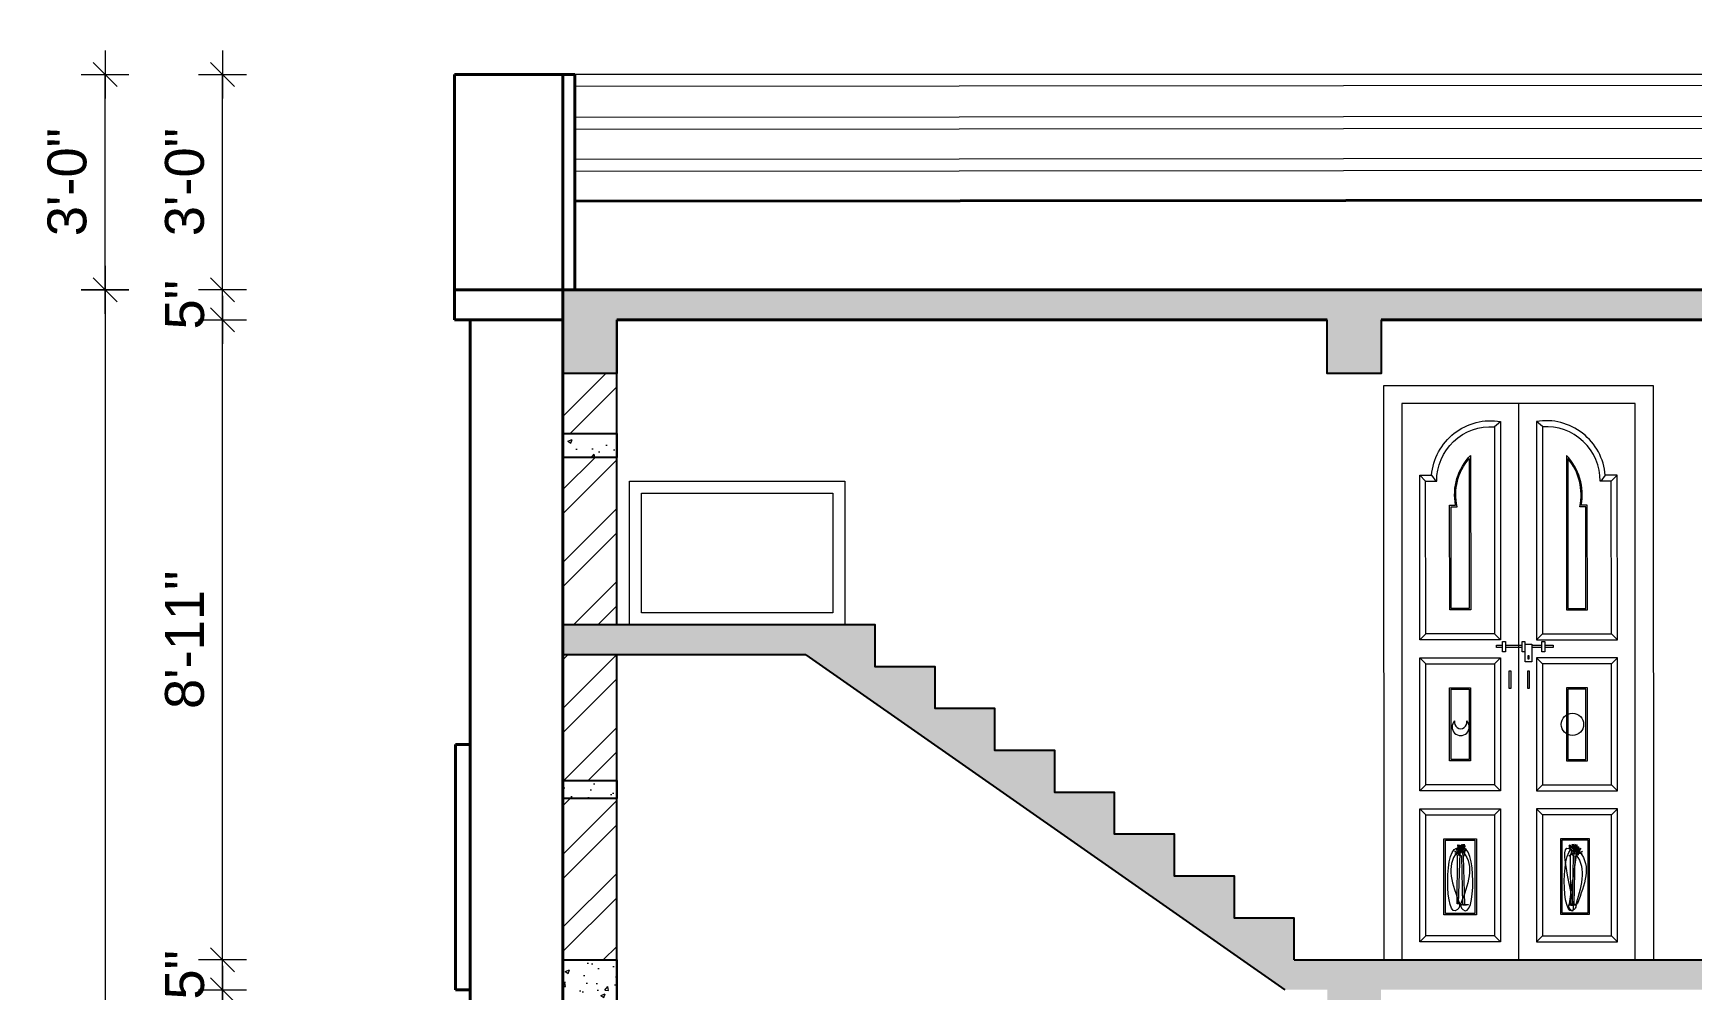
# Model space of a CAD drawing. Header units: inches. Extents: x -14619 to 1971361, y -855114 to -978.
# Drawn here: x -7429.6 to -7152.5, y -8290.8 to -8130.8 of the extents above; entities that cross this region are included whole.
import ezdxf

# ---------------------------------------------------------------- set-up
doc = ezdxf.new("R2010")
doc.units = ezdxf.units.IN
doc.header["$LTSCALE"] = 0.5
doc.header["$MEASUREMENT"] = 0
doc.header["$PDMODE"] = 66
for name, color, linetype, lineweight in [('DIM', 180, 'Continuous', 5), ('Dimention', 5, 'Continuous', 20), ('door', 202, 'Continuous', 5), ('elev 25', 143, 'Continuous', 20), ('HACTH', 8, 'Continuous', 5), ('wall', 20, 'Continuous', 40), ('win door light', 30, 'Continuous', 18)]:
    doc.layers.add(name, color=color, linetype=linetype, lineweight=lineweight)
doc.styles.add('arial', font='arial.ttf')
doc.dimstyles.new('1 96', dxfattribs={"dimtxt": 6.5, "dimasz": 4, "dimexe": 0, "dimexo": 0, "dimgap": 3, "dimtad": 1, "dimdec": 0, "dimzin": 11, "dimdsep": 46, "dimlunit": 3, "dimtxsty": 'arial', "dimblk": 'oblique', "dimcen": 4, "dimse1": 1, "dimse2": 1, "dimclrd": 256, "dimclre": 256, "dimclrt": 256, "dimadec": 0, "dimazin": 0, "dimtfac": 1, "dimtdec": 0, "dimtix": 1, "dimtmove": 0, "dimatfit": 3, "dimldrblk": 'Arrow2', "dimfxl": 1, "dimtolj": 1, "dimtzin": 0, "dimlwd": -1, "dimlwe": 9, "dimarcsym": 0})
pattern_1 = [(50, (0, 0), (7.1726018, -0.6275213), [0.75, -8.25]), (355, (0, 0), (-1.3875133, 7.5219213), [0.6, -6.6]), (100.451444, (0.598, -0.052), (5.7850885, 6.8944), [0.637402, -7.011421]), (46.1842, (0, 2), (10.672413, -1.655193), [1.125, -12.375]), (96.63564, (0.889, 1.862), (9.346619, 9.741186), [0.956103, -10.517138]), (351.18416, (0, 2), (9.34662, 9.741186), [0.9, -9.9]), (21, (1, 1.5), (5.9690705, -4.026189), [0.75, -8.25]), (326, (1, 1.5), (2.4331533, 7.2515005), [0.6, -6.6]), (71.451445, (1.4974, 1.1645), (8.4022238, 3.2253115), [0.637402, -7.011421]), (37.5, (0, 0), (0.12159855, 3.32893854), [0, -6.52, 0, -6.7, 0, -6.625]), (7.5, (0, 0), (2.6306954, 3.9441171), [0, -3.82, 0, -6.37, 0, -2.525]), (327.5, (-2.23, 0), (5.33822436, -0.2255487), [0, -2.5, 0, -7.8, 0, -10.35]), (317.5, (-3.23, 0), (5.8318617, 1.0010498), [0, -3.25, 0, -5.18, 0, -7.35])]

# ---------------------------------------------------------------- blocks, each defined once
blk = doc.blocks.new('oblique')
at = {"lineweight": 9}
for p, q in [((0, 1), (0, -1)), ((1, 0), (-1, 0)), ((-0.5, -0.5), (0.5, 0.5))]:
    blk.add_line(p, q, dxfattribs=at)
blk = doc.blocks.new('*D2100')
at = {"layer": 'Defpoints', "color": 0, "transparency": 16777216}
for p in [(-7397.93, -8290.75), (-7220.51, -8290.75), (-7218.93, -8397.75)]:
    blk.add_point(p, dxfattribs=at)
at = {"layer": 'DIM', "transparency": 16777216}
blk.add_line((-7397.93, -8397.75), (-7397.93, -8290.75), dxfattribs=at)
at = {"layer": 'DIM', "transparency": 16777216, "xscale": 4, "yscale": 4, "zscale": 4}
for p, rotation in [((-7397.93, -8290.75), 90), ((-7397.93, -8397.75), 270)]:
    blk.add_blockref('oblique', p, dxfattribs=dict(at, rotation=rotation))
at = {"layer": 'DIM', "transparency": 16777216, "insert": (-7404.25, -8344.25), "char_height": 6.5, "attachment_point": 5, "rotation": 90, "style": 'arial'}
blk.add_mtext('\\A1;8\'-11"', dxfattribs=at)
blk = doc.blocks.new('_Oblique')
at = {"color": 0, "linetype": 'ByBlock', "lineweight": -2}
blk.add_line((-0.5, -0.5), (0.5, 0.5), dxfattribs=at)
blk = doc.blocks.new('Arrow2')
for p, q in [((-4.103, 0.747), (-3.084, 0)), ((0, 0), (-4.103, 0.747)), ((-3.084, 0), (-4.103, -0.747)), ((-4.103, -0.747), (0, 0))]:
    blk.add_line(p, q)
blk.add_solid([(-4.103, 0.747), (0, 0), (-3.084, 0), (-4.103, -0.747)])
blk = doc.blocks.new('*D2101')
at = {"layer": 'Defpoints', "color": 0, "transparency": 16777216}
for p in [(-7397.93, -8285.75), (-7218.93, -8285.75), (-7220.51, -8290.75)]:
    blk.add_point(p, dxfattribs=at)
at = {"layer": 'DIM', "transparency": 16777216}
for p, q in [((-7397.93, -8285.75), (-7397.93, -8281.75)), ((-7397.93, -8290.75), (-7397.93, -8285.75)), ((-7397.93, -8290.75), (-7397.93, -8294.75))]:
    blk.add_line(p, q, dxfattribs=at)
at = {"layer": 'DIM', "transparency": 16777216, "xscale": 4, "yscale": 4, "zscale": 4}
for p, rotation in [((-7397.93, -8285.75), 270), ((-7397.93, -8290.75), 90)]:
    blk.add_blockref('oblique', p, dxfattribs=dict(at, rotation=rotation))
at = {"layer": 'DIM', "transparency": 16777216, "insert": (-7404.23, -8288.25), "char_height": 6.5, "attachment_point": 5, "rotation": 90, "style": 'arial'}
blk.add_mtext('\\A1;5"', dxfattribs=at)
blk = doc.blocks.new('*D2102')
at = {"layer": 'Defpoints', "color": 0, "transparency": 16777216}
for p in [(-7397.93, -8178.75), (-7359.17, -8178.75), (-7218.93, -8285.75)]:
    blk.add_point(p, dxfattribs=at)
at = {"layer": 'DIM', "transparency": 16777216}
blk.add_line((-7397.93, -8285.75), (-7397.93, -8178.75), dxfattribs=at)
at = {"layer": 'DIM', "transparency": 16777216, "xscale": 4, "yscale": 4, "zscale": 4}
for p, rotation in [((-7397.93, -8178.75), 90), ((-7397.93, -8285.75), 270)]:
    blk.add_blockref('oblique', p, dxfattribs=dict(at, rotation=rotation))
at = {"layer": 'DIM', "transparency": 16777216, "insert": (-7404.25, -8232.25), "char_height": 6.5, "attachment_point": 5, "rotation": 90, "style": 'arial'}
blk.add_mtext('\\A1;8\'-11"', dxfattribs=at)
blk = doc.blocks.new('*D2103')
at = {"layer": 'Defpoints', "color": 0, "transparency": 16777216}
for p in [(-7397.93, -8173.75), (-7359.17, -8173.75), (-7359.17, -8178.75)]:
    blk.add_point(p, dxfattribs=at)
at = {"layer": 'DIM', "transparency": 16777216}
for p, q in [((-7397.93, -8173.75), (-7397.93, -8169.75)), ((-7397.93, -8178.75), (-7397.93, -8173.75)), ((-7397.93, -8178.75), (-7397.93, -8182.75))]:
    blk.add_line(p, q, dxfattribs=at)
at = {"layer": 'DIM', "transparency": 16777216, "xscale": 4, "yscale": 4, "zscale": 4}
for p, rotation in [((-7397.93, -8173.75), 270), ((-7397.93, -8178.75), 90)]:
    blk.add_blockref('oblique', p, dxfattribs=dict(at, rotation=rotation))
at = {"layer": 'DIM', "transparency": 16777216, "insert": (-7404.23, -8176.25), "char_height": 6.5, "attachment_point": 5, "rotation": 90, "style": 'arial'}
blk.add_mtext('\\A1;5"', dxfattribs=at)
blk = doc.blocks.new('*D2104')
at = {"layer": 'Defpoints', "color": 0, "transparency": 16777216}
for p in [(-7397.93, -8137.75), (-7359.17, -8137.75), (-7359.17, -8173.75)]:
    blk.add_point(p, dxfattribs=at)
at = {"layer": 'DIM', "transparency": 16777216}
blk.add_line((-7397.93, -8173.75), (-7397.93, -8137.75), dxfattribs=at)
at = {"layer": 'DIM', "transparency": 16777216, "xscale": 4, "yscale": 4, "zscale": 4}
for p, rotation in [((-7397.93, -8137.75), 90), ((-7397.93, -8173.75), 270)]:
    blk.add_blockref('oblique', p, dxfattribs=dict(at, rotation=rotation))
at = {"layer": 'DIM', "transparency": 16777216, "insert": (-7404.25, -8155.75), "char_height": 6.5, "attachment_point": 5, "rotation": 90, "style": 'arial'}
blk.add_mtext('\\A1;3\'-0"', dxfattribs=at)
blk = doc.blocks.new('*D2105')
at = {"layer": 'Defpoints', "color": 0, "transparency": 16777216}
for p in [(-7359.17, -8173.75), (-7417.56, -8509.75), (-7356.57, -8509.75)]:
    blk.add_point(p, dxfattribs=at)
at = {"layer": 'DIM', "transparency": 16777216}
blk.add_line((-7417.56, -8173.75), (-7417.56, -8509.75), dxfattribs=at)
at = {"layer": 'DIM', "transparency": 16777216, "xscale": 4, "yscale": 4, "zscale": 4}
for p, rotation in [((-7417.56, -8173.75), 90), ((-7417.56, -8509.75), 270)]:
    blk.add_blockref('oblique', p, dxfattribs=dict(at, rotation=rotation))
at = {"layer": 'DIM', "transparency": 16777216, "insert": (-7423.87, -8341.75), "char_height": 6.5, "attachment_point": 5, "rotation": 90, "style": 'arial'}
blk.add_mtext('\\A1;28\'-0"', dxfattribs=at)
blk = doc.blocks.new('*D2106')
at = {"layer": 'Defpoints', "color": 0, "transparency": 16777216}
for p in [(-7417.56, -8137.75), (-7359.17, -8137.75), (-7359.17, -8173.75)]:
    blk.add_point(p, dxfattribs=at)
at = {"layer": 'DIM', "transparency": 16777216}
blk.add_line((-7417.56, -8173.75), (-7417.56, -8137.75), dxfattribs=at)
at = {"layer": 'DIM', "transparency": 16777216, "xscale": 4, "yscale": 4, "zscale": 4}
for p, rotation in [((-7417.56, -8137.75), 90), ((-7417.56, -8173.75), 270)]:
    blk.add_blockref('oblique', p, dxfattribs=dict(at, rotation=rotation))
at = {"layer": 'DIM', "transparency": 16777216, "insert": (-7423.88, -8155.75), "char_height": 6.5, "attachment_point": 5, "rotation": 90, "style": 'arial'}
blk.add_mtext('\\A1;3\'-0"', dxfattribs=at)

msp = doc.modelspace()

# ---------------------------------------------------------------- hatches: boundary and pattern name
h = msp.add_hatch()
h.set_pattern_fill('ANSI31', color=256, angle=270)
h.set_pattern_definition([(315, (2106.91203, -6003.68129), (0.0883883476, 0.0883883476), [])])
h.paths.add_polyline_path([(-5561.69, -6939.4), (-5561.69, -6927.4), (-5573.69, -6927.4), (-5573.69, -6939.4)])
h.paths.add_polyline_path([(-5729.66, -8443.28), (-5729.66, -8532.21), (-5718.8, -8532.21), (-5718.8, -8443.28)], flags=9)
h.paths.add_polyline_path([(-5729.66, -7872.28), (-5729.66, -7953.06), (-5718.8, -7953.06), (-5718.8, -7872.28)], flags=9)
h.paths.add_polyline_path([(-5514.07, -8505.6), (-5514.07, -8592.35), (-5503.21, -8592.35), (-5503.21, -8505.6)], flags=9)
h.paths.add_polyline_path([(-5529.6, -7962.47), (-5529.6, -7978.47), (-5515.18, -7978.47), (-5515.18, -7962.47)], flags=9)
h.paths.add_polyline_path([(-5572.82, -8006.49), (-5572.82, -8017.05), (-5558.4, -8017.05), (-5558.4, -8006.49)], flags=9)
h.paths.add_polyline_path([(-5643.25, -8005.85), (-5643.25, -8016.41), (-5628.82, -8016.41), (-5628.82, -8005.85)], flags=9)
h.paths.add_polyline_path([(-5529.6, -7364.25), (-5529.6, -7380.25), (-5515.18, -7380.25), (-5515.18, -7364.25)], flags=9)
h.paths.add_polyline_path([(-5572.82, -7408.27), (-5572.82, -7418.84), (-5558.4, -7418.84), (-5558.4, -7408.27)], flags=9)
h.paths.add_polyline_path([(-5643.25, -7407.64), (-5643.25, -7418.2), (-5628.82, -7418.2), (-5628.82, -7407.64)], flags=9)
h.paths.add_polyline_path([(-5643.25, -7362.48), (-5643.25, -7373.05), (-5628.82, -7373.05), (-5628.82, -7362.48)], flags=9)
h.paths.add_polyline_path([(-6297.11, -6861.19), (-6297.11, -6875.58), (-6280.17, -6875.58), (-6280.17, -6861.19)], flags=9)
h.paths.add_polyline_path([(-6297, -6773.2), (-6297, -6810.24), (-6279.77, -6810.24), (-6279.77, -6773.2)], flags=9)
h.paths.add_polyline_path([(-6296.85, -6619.74), (-6296.85, -6649.06), (-6279.6, -6649.06), (-6279.6, -6619.74)], flags=9)
h.paths.add_polyline_path([(-6297.18, -6693.76), (-6297.18, -6730.81), (-6279.94, -6730.81), (-6279.94, -6693.76)], flags=9)
h.paths.add_polyline_path([(-6296.87, -6558.05), (-6296.87, -6579.4), (-6279.99, -6579.4), (-6279.99, -6558.05)], flags=9)
h.paths.add_polyline_path([(-5656.66, -7957.2), (-5656.66, -7975.37), (-5642.24, -7975.37), (-5642.24, -7957.2)], flags=9)
h.paths.add_polyline_path([(-5659.43, -7854.36), (-5659.43, -7864.92), (-5645, -7864.92), (-5645, -7854.36)], flags=9)
h.paths.add_polyline_path([(-5471.24, -7912.76), (-5471.24, -7922.78), (-5456.82, -7922.78), (-5456.82, -7912.76)], flags=9)
h.paths.add_polyline_path([(-5510.29, -7838.66), (-5510.29, -7856.83), (-5495.87, -7856.83), (-5495.87, -7838.66)], flags=9)
h.paths.add_polyline_path([(-5456.64, -8134.27), (-5456.64, -8152.44), (-5442.21, -8152.44), (-5442.21, -8134.27)], flags=9)
h.paths.add_polyline_path([(-5820.32, -8052.4), (-5820.32, -8065.13), (-5805.89, -8065.13), (-5805.89, -8052.4)], flags=9)
h.paths.add_polyline_path([(-5485.06, -8154.37), (-5485.06, -8170.37), (-5470.64, -8170.37), (-5470.64, -8154.37)], flags=9)
h.paths.add_polyline_path([(-5572.7, -7252.11), (-5572.7, -7269.2), (-5558.28, -7269.2), (-5558.28, -7252.11)], flags=9)
h.paths.add_polyline_path([(-5471.24, -7314.54), (-5471.24, -7324.56), (-5456.82, -7324.56), (-5456.82, -7314.54)], flags=9)
h.paths.add_polyline_path([(-5510.29, -7240.44), (-5510.29, -7258.61), (-5495.87, -7258.61), (-5495.87, -7240.44)], flags=9)
h.paths.add_polyline_path([(-5456.64, -7536.05), (-5456.64, -7554.22), (-5442.21, -7554.22), (-5442.21, -7536.05)], flags=9)
h.paths.add_polyline_path([(-5727.9, -7241.88), (-5727.9, -7254.61), (-5713.47, -7254.61), (-5713.47, -7241.88)], flags=9)
h.paths.add_polyline_path([(-5820.32, -7454.19), (-5820.32, -7466.92), (-5805.89, -7466.92), (-5805.89, -7454.19)], flags=9)
h.paths.add_polyline_path([(-5795, -7302.99), (-5795, -7315.72), (-5780.57, -7315.72), (-5780.57, -7302.99)], flags=9)
h.paths.add_polyline_path([(-5616.92, -7240.3), (-5616.92, -7256.3), (-5602.5, -7256.3), (-5602.5, -7240.3)], flags=9)
h.paths.add_polyline_path([(-5485.06, -7556.15), (-5485.06, -7572.15), (-5470.64, -7572.15), (-5470.64, -7556.15)], flags=9)
h.paths.add_polyline_path([(-5572.7, -6634.05), (-5572.7, -6651.13), (-5558.28, -6651.13), (-5558.28, -6634.05)], flags=9)
h.paths.add_polyline_path([(-5471.24, -6696.48), (-5471.24, -6706.5), (-5456.82, -6706.5), (-5456.82, -6696.48)], flags=9)
h.paths.add_polyline_path([(-5510.29, -6622.38), (-5510.29, -6640.55), (-5495.87, -6640.55), (-5495.87, -6622.38)], flags=9)
h.paths.add_polyline_path([(-5456.64, -6918.63), (-5456.64, -6936.8), (-5442.21, -6936.8), (-5442.21, -6918.63)], flags=9)
h.paths.add_polyline_path([(-5727.9, -6623.82), (-5727.9, -6636.55), (-5713.47, -6636.55), (-5713.47, -6623.82)], flags=9)
h.paths.add_polyline_path([(-5820.32, -6836.12), (-5820.32, -6848.85), (-5805.89, -6848.85), (-5805.89, -6836.12)], flags=9)
h.paths.add_polyline_path([(-5795, -6684.93), (-5795, -6697.66), (-5780.57, -6697.66), (-5780.57, -6684.93)], flags=9)
h.paths.add_polyline_path([(-5603.13, -6616.65), (-5603.13, -6634.81), (-5588.7, -6634.81), (-5588.7, -6616.65)], flags=9)
h.paths.add_polyline_path([(-5485.06, -6938.09), (-5485.06, -6954.09), (-5470.64, -6954.09), (-5470.64, -6938.09)], flags=9)
h.paths.add_polyline_path([(-5529.6, -6746.19), (-5529.6, -6762.19), (-5515.18, -6762.19), (-5515.18, -6746.19)], flags=9)
h.paths.add_polyline_path([(-5572.82, -6790.21), (-5572.82, -6800.77), (-5558.4, -6800.77), (-5558.4, -6790.21)], flags=9)
h.paths.add_polyline_path([(-5643.25, -6789.57), (-5643.25, -6800.14), (-5628.82, -6800.14), (-5628.82, -6789.57)], flags=9)
h.paths.add_polyline_path([(-5643.25, -6744.42), (-5643.25, -6754.98), (-5628.82, -6754.98), (-5628.82, -6744.42)], flags=9)
h.paths.add_polyline_path([(-6334.5, -6773.2), (-6334.5, -6818.98), (-6317.26, -6818.98), (-6317.26, -6773.2)], flags=9)
h.paths.add_polyline_path([(-6334.6, -6861.19), (-6334.6, -6875.58), (-6317.66, -6875.58), (-6317.66, -6861.19)], flags=9)
h.paths.add_polyline_path([(-6334.66, -6693.76), (-6334.66, -6730.81), (-6317.41, -6730.81), (-6317.41, -6693.76)], flags=9)
h.paths.add_polyline_path([(-6334.06, -6619.8), (-6334.06, -6649), (-6317.18, -6649), (-6317.18, -6619.8)], flags=9)
h.paths.add_polyline_path([(-6334.36, -6558.05), (-6334.36, -6579.4), (-6317.48, -6579.4), (-6317.48, -6558.05)], flags=9)
h.paths.add_polyline_path([(-6278.36, -6861.19), (-6278.36, -6875.58), (-6261.42, -6875.58), (-6261.42, -6861.19)], flags=9)
h.paths.add_polyline_path([(-6278.26, -6773.2), (-6278.26, -6810.24), (-6261.02, -6810.24), (-6261.02, -6773.2)], flags=9)
h.paths.add_polyline_path([(-6277.85, -6619.79), (-6277.85, -6649.01), (-6260.91, -6649.01), (-6260.91, -6619.79)], flags=9)
h.paths.add_polyline_path([(-6278.43, -6693.76), (-6278.43, -6730.8), (-6261.2, -6730.8), (-6261.2, -6693.76)], flags=9)
h.paths.add_polyline_path([(-6278.12, -6558.05), (-6278.12, -6578.52), (-6261.24, -6578.52), (-6261.24, -6558.05)], flags=9)
h.paths.add_polyline_path([(-6259.61, -6861.19), (-6259.61, -6875.58), (-6242.67, -6875.58), (-6242.67, -6861.19)], flags=9)
h.paths.add_polyline_path([(-6259.51, -6773.2), (-6259.51, -6810.24), (-6242.27, -6810.24), (-6242.27, -6773.2)], flags=9)
h.paths.add_polyline_path([(-6259.1, -6619.79), (-6259.1, -6649.01), (-6242.16, -6649.01), (-6242.16, -6619.79)], flags=9)
h.paths.add_polyline_path([(-6259.68, -6693.76), (-6259.68, -6730.8), (-6242.45, -6730.8), (-6242.45, -6693.76)], flags=9)
h.paths.add_polyline_path([(-6259.37, -6558.05), (-6259.37, -6575.03), (-6242.49, -6575.03), (-6242.49, -6558.05)], flags=9)
h.paths.add_polyline_path([(-6315.75, -6773.2), (-6315.75, -6810.24), (-6298.52, -6810.24), (-6298.52, -6773.2)], flags=9)
h.paths.add_polyline_path([(-6316.11, -6861.14), (-6316.11, -6875.63), (-6298.86, -6875.63), (-6298.86, -6861.14)], flags=9)
h.paths.add_polyline_path([(-6315.91, -6693.76), (-6315.91, -6730.81), (-6298.67, -6730.81), (-6298.67, -6693.76)], flags=9)
h.paths.add_polyline_path([(-6315.31, -6619.8), (-6315.31, -6635.91), (-6298.44, -6635.91), (-6298.44, -6619.8)], flags=9)
h.paths.add_polyline_path([(-6314.84, -6558.83), (-6314.84, -6575.13), (-6302.61, -6575.13), (-6302.61, -6558.83)], flags=9)
h.paths.add_polyline_path([(-6240.81, -6861.24), (-6240.81, -6875.54), (-6224.15, -6875.54), (-6224.15, -6861.24)], flags=9)
h.paths.add_polyline_path([(-6200.55, -6861.24), (-6200.55, -6875.54), (-6183.89, -6875.54), (-6183.89, -6861.24)], flags=9)
h.paths.add_polyline_path([(-6182.08, -6861.15), (-6182.08, -6875.63), (-6164.85, -6875.63), (-6164.85, -6861.15)], flags=9)
h.paths.add_polyline_path([(-6240.75, -6773.2), (-6240.75, -6810.24), (-6223.52, -6810.24), (-6223.52, -6773.2)], flags=9)
h.paths.add_polyline_path([(-6163.33, -6773.2), (-6163.33, -6810.24), (-6146.1, -6810.24), (-6146.1, -6773.2)], flags=9)
h.paths.add_polyline_path([(-6200.33, -6693.76), (-6200.33, -6730.8), (-6183.1, -6730.8), (-6183.1, -6693.76)], flags=9)
h.paths.add_polyline_path([(-6200.52, -6773.2), (-6200.52, -6810.24), (-6183.29, -6810.24), (-6183.29, -6773.2)], flags=9)
h.paths.add_polyline_path([(-6199.96, -6619.58), (-6199.96, -6645.32), (-6183.02, -6645.32), (-6183.02, -6619.58)], flags=9)
h.paths.add_polyline_path([(-6199.85, -6562.06), (-6199.85, -6582.53), (-6182.98, -6582.53), (-6182.98, -6562.06)], flags=9)
h.paths.add_polyline_path([(-6125.86, -6849.38), (-6125.86, -6893.63), (-6108.4, -6893.63), (-6108.4, -6849.38)], flags=9)
h.paths.add_polyline_path([(-6125.86, -6768.38), (-6125.86, -6833.57), (-6108.41, -6833.57), (-6108.41, -6768.38)], flags=9)
h.paths.add_polyline_path([(-6125.75, -6681.85), (-6125.75, -6762.57), (-6108.88, -6762.57), (-6108.88, -6681.85)], flags=9)
h.paths.add_polyline_path([(-6126.48, -6601.4), (-6126.48, -6672.73), (-6109.02, -6672.73), (-6109.02, -6601.4)], flags=9)
h.paths.add_polyline_path([(-6126.3, -6554.68), (-6126.3, -6591.06), (-6108.85, -6591.06), (-6108.85, -6554.68)], flags=9)
h.paths.add_polyline_path([(-6240.33, -6619.8), (-6240.33, -6640.26), (-6223.46, -6640.26), (-6223.46, -6619.8)], flags=9)
h.paths.add_polyline_path([(-6240.92, -6693.76), (-6240.92, -6730.8), (-6223.69, -6730.8), (-6223.69, -6693.76)], flags=9)
h.paths.add_polyline_path([(-6240.62, -6558.05), (-6240.62, -6571.54), (-6223.74, -6571.54), (-6223.74, -6558.05)], flags=9)
h.paths.add_polyline_path([(-6221.97, -6562.15), (-6221.97, -6580.91), (-6205.03, -6580.91), (-6205.03, -6562.15)], flags=9)
h.paths.add_polyline_path([(-6222.66, -6604.31), (-6222.66, -6689.57), (-6205.2, -6689.57), (-6205.2, -6604.31)], flags=9)
h.paths.add_polyline_path([(-6181.9, -6693.76), (-6181.9, -6730.81), (-6164.65, -6730.81), (-6164.65, -6693.76)], flags=9)
h.paths.add_polyline_path([(-6181.51, -6619.59), (-6181.51, -6636.57), (-6164.63, -6636.57), (-6164.63, -6619.59)], flags=9)
h.paths.add_polyline_path([(-6181.7, -6562.06), (-6181.7, -6579.03), (-6164.82, -6579.03), (-6164.82, -6562.06)], flags=9)
h.paths.add_polyline_path([(-6163.51, -6693.76), (-6163.51, -6730.81), (-6146.27, -6730.81), (-6146.27, -6693.76)], flags=9)
h.paths.add_polyline_path([(-6162.57, -6619.8), (-6162.57, -6649.87), (-6145.69, -6649.87), (-6145.69, -6619.8)], flags=9)
h.paths.add_polyline_path([(-6163.2, -6562.16), (-6163.2, -6575.65), (-6146.33, -6575.65), (-6146.33, -6562.16)], flags=9)
h.paths.add_polyline_path([(-6144.28, -6608.67), (-6144.28, -6672.12), (-6126.82, -6672.12), (-6126.82, -6608.67)], flags=9)
h.paths.add_polyline_path([(-6144.21, -6562.15), (-6144.21, -6580.91), (-6127.27, -6580.91), (-6127.27, -6562.15)], flags=9)
h.paths.add_polyline_path([(-6097.53, -6553.11), (-6097.53, -6943.18), (-6076.28, -6943.18), (-6076.28, -6553.11)], flags=9)
h.paths.add_polyline_path([(-6163.34, -6861.14), (-6163.34, -6875.63), (-6146.1, -6875.63), (-6146.1, -6861.14)], flags=9)
h.paths.add_polyline_path([(-6126.34, -6914.35), (-6126.34, -6997.89), (-6108.89, -6997.89), (-6108.89, -6914.35)], flags=9)
h.paths.add_polyline_path([(-6182.08, -6773.2), (-6182.08, -6810.24), (-6164.85, -6810.24), (-6164.85, -6773.2)], flags=9)
h.paths.add_polyline_path([(-5929.33, -8489.48), (-5929.33, -8613.84), (-5910.62, -8613.84), (-5910.62, -8489.48)], flags=9)
h.paths.add_polyline_path([(-5941.63, -7879.14), (-5941.63, -8036.82), (-5909.57, -8036.82), (-5909.57, -7879.14)], flags=9)
h.paths.add_polyline_path([(-5941.63, -7272.88), (-5941.63, -7430.56), (-5909.57, -7430.56), (-5909.57, -7272.88)], flags=9)
h.paths.add_polyline_path([(-5941.63, -6660.87), (-5941.63, -6818.55), (-5909.57, -6818.55), (-5909.57, -6660.87)], flags=9)
h.paths.add_polyline_path([(-5876.94, -8444.69), (-5876.94, -8457.06), (-5859.14, -8457.06), (-5859.14, -8444.69)], flags=9)
h.paths.add_polyline_path([(-5380.73, -8444.69), (-5380.73, -8457.06), (-5362.93, -8457.06), (-5362.93, -8444.69)], flags=9)
h.paths.add_polyline_path([(-5896.17, -7866.51), (-5896.17, -7878.88), (-5878.37, -7878.88), (-5878.37, -7866.51)], flags=9)
h.paths.add_polyline_path([(-5380.73, -7866.51), (-5380.73, -7878.88), (-5362.93, -7878.88), (-5362.93, -7866.51)], flags=9)
h.paths.add_polyline_path([(-5639.12, -7940.23), (-5639.12, -7958.94), (-5628.62, -7958.94), (-5628.62, -7940.23)], flags=9)
h.paths.add_polyline_path([(-5895.18, -7268.29), (-5895.18, -7280.67), (-5877.38, -7280.67), (-5877.38, -7268.29)], flags=9)
h.paths.add_polyline_path([(-5380.73, -7268.29), (-5380.73, -7280.67), (-5362.93, -7280.67), (-5362.93, -7268.29)], flags=9)
h.paths.add_polyline_path([(-5600.12, -7342.01), (-5600.12, -7360.72), (-5589.62, -7360.72), (-5589.62, -7342.01)], flags=9)
h.paths.add_polyline_path([(-5876.94, -6650.23), (-5876.94, -6662.6), (-5859.14, -6662.6), (-5859.14, -6650.23)], flags=9)
h.paths.add_polyline_path([(-5380.73, -6650.23), (-5380.73, -6662.6), (-5362.93, -6662.6), (-5362.93, -6650.23)], flags=9)
h.paths.add_polyline_path([(-5600.12, -6723.95), (-5600.12, -6742.66), (-5589.62, -6742.66), (-5589.62, -6723.95)], flags=9)
h.paths.add_polyline_path([(-7334.63, -8604.42), (-7334.63, -8740.6), (-7314.03, -8740.6), (-7314.03, -8604.42)], flags=9)
h.paths.add_polyline_path([(-7334.63, -8051.04), (-7334.63, -8188), (-7314.03, -8188), (-7314.03, -8051.04)], flags=9)
h.paths.add_polyline_path([(-7330.67, -7386.34), (-7330.67, -7510.12), (-7310.06, -7510.12), (-7310.06, -7386.34)], flags=9)
h.paths.add_polyline_path([(-7330.67, -6709.95), (-7330.67, -6837.6), (-7310.06, -6837.6), (-7310.06, -6709.95)], flags=9)
h.paths.add_polyline_path([(-7245, -9418.74), (-7245, -9510.27), (-7226.02, -9510.27), (-7226.02, -9418.74)], flags=9)
h.paths.add_polyline_path([(-7225.67, -9418.84), (-7225.67, -9487.25), (-7207.29, -9487.25), (-7207.29, -9418.84)], flags=9)
h.paths.add_polyline_path([(-7383.28, -9061.35), (-7383.28, -9128.51), (-7364.65, -9128.51), (-7364.65, -9061.35)], flags=9)
h.paths.add_polyline_path([(-7362.87, -9061.35), (-7362.87, -9257.72), (-7344.24, -9257.72), (-7344.24, -9061.35)], flags=9)
h.paths.add_polyline_path([(-7413.4, -9282.32), (-7413.4, -9315.21), (-7395.02, -9315.21), (-7395.02, -9282.32)], flags=9)
h.paths.add_polyline_path([(-7412.67, -9212.07), (-7412.67, -9267.17), (-7394.05, -9267.17), (-7394.05, -9212.07)], flags=9)
h.paths.add_polyline_path([(-7429.4, -9416.04), (-7429.4, -9430.62), (-7407.35, -9430.62), (-7407.35, -9416.04)], flags=9)
h.paths.add_polyline_path([(-7429.56, -9424.29), (-7429.56, -9456.25), (-7408.02, -9456.25), (-7408.02, -9424.29)], flags=9)
h.paths.add_polyline_path([(-7338.75, -9283.78), (-7338.75, -9316.51), (-7320.74, -9316.51), (-7320.74, -9283.78)], flags=9)
h.paths.add_polyline_path([(-7141.18, -9072.66), (-7141.18, -9290.41), (-7122.55, -9290.41), (-7122.55, -9072.66)], flags=9)
h.paths.add_polyline_path([(-7225.2, -9143.3), (-7225.2, -9172.36), (-7206.82, -9172.36), (-7206.82, -9143.3)], flags=9)
h.paths.add_polyline_path([(-7106.77, -9071.13), (-7106.77, -9130.02), (-7088.15, -9130.02), (-7088.15, -9071.13)], flags=9)
h.paths.add_polyline_path([(-7106.77, -9360.08), (-7106.77, -9446.48), (-7088.15, -9446.48), (-7088.15, -9360.08)], flags=9)
h.paths.add_polyline_path([(-7338.74, -9061.45), (-7338.74, -9070.51), (-7320.74, -9070.51), (-7320.74, -9061.45)], flags=9)
h.paths.add_polyline_path([(-7248.57, -9225.43), (-7248.57, -9406.65), (-7225.26, -9406.65), (-7225.26, -9225.43)], flags=9)
h.paths.add_polyline_path([(-7198.47, -9225.53), (-7198.47, -9446.33), (-7179.84, -9446.33), (-7179.84, -9225.53)], flags=9)
h.paths.add_polyline_path([(-7201.46, -9064.3), (-7201.46, -9160.63), (-7182.83, -9160.63), (-7182.83, -9064.3)], flags=9)
h.paths.add_polyline_path([(-7412.67, -9409.1), (-7412.67, -9489.4), (-7394.05, -9489.4), (-7394.05, -9409.1)], flags=9)
h.paths.add_polyline_path([(-7316.55, -9283.67), (-7316.55, -9386.87), (-7297.93, -9386.87), (-7297.93, -9283.67)], flags=9)
h.paths.add_polyline_path([(-5344.89, -9096.46), (-5344.89, -9422.43), (-5316.13, -9422.43), (-5316.13, -9096.46)], flags=9)
h.paths.add_polyline_path([(-7229.77, -9225.42), (-7229.77, -9415.79), (-7206.41, -9415.79), (-7206.41, -9225.42)], flags=9)
h.paths.add_polyline_path([(-7181.18, -9225.17), (-7181.18, -9440.21), (-7159.3, -9440.21), (-7159.3, -9225.17)], flags=9)
h.paths.add_polyline_path([(-7224.79, -9064.3), (-7224.79, -9138.5), (-7206.16, -9138.5), (-7206.16, -9064.3)], flags=9)
h.paths.add_polyline_path([(-7274.59, -9064.3), (-7274.59, -9324.81), (-7255.97, -9324.81), (-7255.97, -9064.3)], flags=9)
h.paths.add_polyline_path([(-7316.25, -9061.45), (-7316.25, -9145.34), (-7298.24, -9145.34), (-7298.24, -9061.45)], flags=9)
h.paths.add_polyline_path([(-7412.63, -9064.34), (-7412.63, -9141.52), (-7394.25, -9141.52), (-7394.25, -9064.34)], flags=9)
h.paths.add_polyline_path([(-7181.96, -9064.3), (-7181.96, -9186.62), (-7163.33, -9186.62), (-7163.33, -9064.3)], flags=9)
h = msp.add_hatch()
h.set_pattern_fill('ANSI31', color=256)
h.paths.add_polyline_path([(-7295.98, -8227.75), (-7327.98, -8227.75), (-7327.98, -8207.75), (-7295.98, -8207.75)], flags=16)
h.paths.add_polyline_path([(-7295.98, -8207.75), (-7295.98, -8227.75), (-7327.98, -8227.75), (-7327.98, -8207.75)])
at = {"layer": 'Dimention', "ltscale": 40, "true_color": 0xf26722}
h = msp.add_hatch(dxfattribs=at)
h.set_pattern_fill('ANSI32', color=30, scale=23)
h.paths.add_polyline_path([(-7332.07, -8187.75), (-7341.09, -8187.75), (-7341.09, -8197.75), (-7332.07, -8197.75)])
h = msp.add_hatch(dxfattribs=at)
h.set_pattern_fill('ANSI32', color=30, scale=23)
h.paths.add_polyline_path([(-7332.07, -8201.75), (-7341.09, -8201.75), (-7341.09, -8229.75), (-7332.07, -8229.75)])
h = msp.add_hatch(dxfattribs=at)
h.set_pattern_fill('ANSI32', color=30, scale=23)
h.paths.add_polyline_path([(-7332.07, -8234.75), (-7341.09, -8234.75), (-7341.09, -8255.75), (-7332.07, -8255.75)])
h = msp.add_hatch(dxfattribs=at)
h.set_pattern_fill('ANSI32', color=30, scale=23)
h.paths.add_polyline_path([(-7332.07, -8258.75), (-7341.09, -8258.75), (-7341.09, -8285.75), (-7332.07, -8285.75)])
at = {"layer": 'HACTH'}
h = msp.add_hatch(dxfattribs=at)
h.set_pattern_fill('AR-CONC', color=256)
h.set_pattern_definition(pattern_1)
h.paths.add_polyline_path([(-7204.43, -8178.75), (-7121.43, -8178.75), (-7121.43, -8187.75), (-7112.43, -8187.75), (-7112.43, -8178.75), (-7086.93, -8178.75), (-7086.93, -8173.75), (-7341.09, -8173.75), (-7341.09, -8178.75), (-7341.09, -8187.75), (-7332.09, -8187.75), (-7332.08, -8178.75), (-7213.43, -8178.75), (-7213.43, -8187.75), (-7204.43, -8187.75)])
h = msp.add_hatch(dxfattribs=at)
h.set_pattern_fill('AR-CONC', color=256)
h.set_pattern_definition(pattern_1)
h.paths.add_polyline_path([(-7332.07, -8197.75), (-7341.09, -8197.75), (-7341.09, -8201.75), (-7332.07, -8201.75)])
h = msp.add_hatch(dxfattribs=at)
h.set_pattern_fill('AR-CONC', color=256)
h.set_pattern_definition(pattern_1)
h.paths.add_polyline_path([(-6979.85, -8285.75), (-6962.62, -8285.75), (-6962.62, -8290.75), (-6979.85, -8290.75), (-6979.85, -8299.75), (-6988.97, -8299.75), (-6988.97, -8290.75), (-7112.43, -8290.75), (-7112.43, -8299.75), (-7121.43, -8299.75), (-7121.43, -8290.75), (-7204.43, -8290.75), (-7204.43, -8299.75), (-7213.43, -8299.75), (-7213.43, -8290.75), (-7220.51, -8290.75), (-7300.51, -8234.75), (-7341.09, -8234.75), (-7341.09, -8229.75), (-7288.93, -8229.75), (-7288.93, -8236.75), (-7278.93, -8236.75), (-7278.93, -8243.75), (-7268.93, -8243.75), (-7268.93, -8250.75), (-7258.93, -8250.75), (-7258.93, -8257.75), (-7248.93, -8257.75), (-7248.93, -8264.75), (-7238.93, -8264.75), (-7238.93, -8271.75), (-7228.93, -8271.75), (-7228.93, -8278.75), (-7218.93, -8278.75), (-7218.93, -8285.75)])
h = msp.add_hatch(dxfattribs=at)
h.set_pattern_fill('AR-CONC', color=256)
h.set_pattern_definition(pattern_1)
h.paths.add_polyline_path([(-7332.07, -8255.75), (-7341.09, -8255.75), (-7341.09, -8258.75), (-7332.07, -8258.75)])
h = msp.add_hatch(dxfattribs=at)
h.set_pattern_fill('AR-CONC', color=256)
h.set_pattern_definition(pattern_1)
h.paths.add_polyline_path([(-7332.07, -8285.75), (-7341.09, -8285.75), (-7341.09, -8299.75), (-7332.09, -8299.75)])

# ---------------------------------------------------------------- linework, layer by layer
for p, q in [((-7341.09, -8509.75), (-7341.09, -8178.75)), ((-7332.07, -8229.75), (-7332.07, -8178.75)), ((-7300.51, -8234.75), (-7341.09, -8234.75)), ((-7332.07, -8341.75), (-7332.07, -8234.75)), ((-7300.51, -8234.75), (-7220.51, -8290.75))]:
    msp.add_line(p, q)
for points in [[(-7332.08, -8178.75), (-7332.09, -8187.75), (-7341.09, -8187.75), (-7341.09, -8178.75)], [(-7204.43, -8178.75), (-7204.43, -8187.75), (-7213.43, -8187.75), (-7213.43, -8178.75)], [(-7218.93, -8285.75), (-7218.93, -8278.75), (-7228.93, -8278.75), (-7228.93, -8271.75), (-7238.93, -8271.75), (-7238.93, -8264.75), (-7248.93, -8264.75), (-7248.93, -8257.75), (-7258.93, -8257.75), (-7258.93, -8250.75), (-7268.93, -8250.75), (-7268.93, -8243.75), (-7278.93, -8243.75), (-7278.93, -8236.75), (-7288.93, -8236.75), (-7288.93, -8229.75), (-7341.09, -8229.75)], [(-7332.07, -8285.75), (-7332.09, -8299.75), (-7341.09, -8299.75), (-7341.09, -8285.75), (-7332.07, -8285.75)], [(-7218.93, -8285.75), (-6979.85, -8285.75)]]:
    msp.add_lwpolyline(points)
for points in [[(-7341.09, -8197.75), (-7332.07, -8197.75), (-7332.07, -8201.75), (-7341.09, -8201.75)], [(-7341.09, -8255.75), (-7332.07, -8255.75), (-7332.07, -8258.75), (-7341.09, -8258.75)]]:
    msp.add_lwpolyline(points, close=True)
at = {"layer": 'door'}
for p, q in [((-7203.93, -8285.75), (-7203.96, -8189.75)), ((-7203.96, -8189.75), (-7158.96, -8189.75)), ((-7158.96, -8189.75), (-7158.93, -8285.75)), ((-7200.98, -8192.75), (-7200.96, -8285.75)), ((-7161.98, -8192.75), (-7200.98, -8192.75)), ((-7181.48, -8192.75), (-7181.46, -8285.75)), ((-7161.96, -8285.75), (-7161.98, -8192.75)), ((-7185.48, -8196.59), (-7184.48, -8195.75)), ((-7177.48, -8196.59), (-7178.48, -8195.75)), ((-7197.98, -8204.75), (-7196.98, -8205.75)), ((-7195.98, -8204.75), (-7195.26, -8205.75)), ((-7166.98, -8204.75), (-7167.71, -8205.75)), ((-7164.98, -8204.75), (-7165.98, -8205.75)), ((-7196.96, -8231.25), (-7197.96, -8232.25)), ((-7184.46, -8232.25), (-7185.46, -8231.25)), ((-7178.46, -8232.25), (-7177.46, -8231.25)), ((-7165.96, -8231.25), (-7164.96, -8232.25)), ((-7197.96, -8235.25), (-7196.96, -8236.25)), ((-7184.46, -8235.25), (-7185.46, -8236.25)), ((-7178.46, -8235.25), (-7177.46, -8236.25)), ((-7164.96, -8235.25), (-7165.96, -8236.25)), ((-7196.96, -8256.5), (-7197.96, -8257.5)), ((-7184.46, -8257.5), (-7185.46, -8256.5)), ((-7178.46, -8257.5), (-7177.46, -8256.5)), ((-7165.96, -8256.5), (-7164.96, -8257.5)), ((-7197.96, -8260.5), (-7196.96, -8261.5)), ((-7184.46, -8260.5), (-7185.46, -8261.5)), ((-7178.46, -8260.5), (-7177.46, -8261.5)), ((-7164.96, -8260.5), (-7165.96, -8261.5)), ((-7190.3, -8266.73), (-7191.69, -8266.56)), ((-7191.56, -8266.94), (-7191.61, -8266.54)), ((-7191.38, -8267.1), (-7191.6, -8266.83)), ((-7191.58, -8266.78), (-7191.42, -8266.51)), ((-7190.41, -8266.94), (-7191.58, -8266.78)), ((-7191.53, -8267.1), (-7190.3, -8266.73)), ((-7191.16, -8266.89), (-7191.49, -8266.78)), ((-7191.31, -8267.48), (-7191.48, -8266.73)), ((-7191.42, -8267.05), (-7191.1, -8266.62)), ((-7191.38, -8267.1), (-7191.22, -8266.73)), ((-7191.37, -8266.85), (-7191.31, -8266.51)), ((-7191.3, -8267.05), (-7191.37, -8266.85)), ((-7191.31, -8267.16), (-7191.26, -8266.67)), ((-7191.16, -8266.89), (-7190.95, -8266.62)), ((-7190.41, -8267.59), (-7191.16, -8266.89)), ((-7191.05, -8266.48), (-7191, -8266.63)), ((-7191.01, -8266.79), (-7190.98, -8266.54)), ((-7191.01, -8266.76), (-7190.92, -8266.65)), ((-7190.95, -8267.46), (-7191.01, -8266.79)), ((-7190.99, -8266.61), (-7190.83, -8266.46)), ((-7190.99, -8266.69), (-7190.89, -8266.57)), ((-7190.99, -8267.06), (-7190.78, -8266.88)), ((-7190.98, -8266.54), (-7190.9, -8266.48)), ((-7190.89, -8266.72), (-7190.94, -8266.46)), ((-7190.8, -8266.8), (-7190.89, -8266.72)), ((-7190.76, -8266.73), (-7190.85, -8266.56)), ((-7190.84, -8267.18), (-7190.83, -8266.82)), ((-7190.84, -8267.11), (-7190.58, -8266.88)), ((-7190.83, -8266.82), (-7190.69, -8266.65)), ((-7190.78, -8266.88), (-7190.67, -8266.38)), ((-7190.41, -8266.94), (-7190.68, -8266.51)), ((-7190.68, -8266.91), (-7190.6, -8266.72)), ((-7190.56, -8266.72), (-7190.5, -8266.4)), ((-7190.3, -8266.73), (-7190.46, -8266.67)), ((-7173.08, -8266.85), (-7171.63, -8266.51)), ((-7171.64, -8267.05), (-7173.08, -8266.85)), ((-7172.86, -8266.78), (-7173.02, -8266.51)), ((-7173.02, -8267.05), (-7171.85, -8266.62)), ((-7171.63, -8267.48), (-7172.97, -8266.73)), ((-7172.92, -8267.1), (-7172.65, -8266.73)), ((-7172.88, -8266.94), (-7172.84, -8266.54)), ((-7172.54, -8266.94), (-7172.86, -8266.78)), ((-7172.65, -8266.73), (-7172.75, -8266.56)), ((-7172.65, -8266.73), (-7172.48, -8266.67)), ((-7172.54, -8266.94), (-7172.27, -8266.51)), ((-7172.54, -8267.59), (-7171.78, -8266.89)), ((-7172.39, -8266.72), (-7172.44, -8266.4)), ((-7172.1, -8267.11), (-7172.37, -8266.88)), ((-7172.27, -8266.91), (-7172.35, -8266.72)), ((-7172.17, -8266.88), (-7172.28, -8266.38)), ((-7172.11, -8266.82), (-7172.26, -8266.65)), ((-7172.19, -8266.73), (-7172.09, -8266.56)), ((-7171.96, -8267.06), (-7172.17, -8266.88)), ((-7172.14, -8266.8), (-7172.05, -8266.72)), ((-7171.96, -8266.61), (-7172.11, -8266.46)), ((-7172.1, -8267.18), (-7172.11, -8266.82)), ((-7171.95, -8266.69), (-7172.06, -8266.57)), ((-7172.05, -8266.72), (-7172, -8266.46)), ((-7171.97, -8266.54), (-7172.05, -8266.48)), ((-7171.94, -8266.76), (-7172.02, -8266.65)), ((-7171.78, -8266.89), (-7172, -8266.62)), ((-7171.99, -8267.46), (-7171.93, -8266.79)), ((-7171.93, -8266.79), (-7171.97, -8266.54)), ((-7171.9, -8266.48), (-7171.95, -8266.63)), ((-7171.78, -8266.89), (-7171.46, -8266.78)), ((-7171.57, -8267.1), (-7171.73, -8266.73)), ((-7171.63, -8267.16), (-7171.69, -8266.67)), ((-7171.57, -8267.1), (-7171.35, -8266.83)), ((-7191.49, -8267.97), (-7192.15, -8267.6)), ((-7191.49, -8267.97), (-7192.09, -8267.9)), ((-7191.54, -8267.7), (-7191.94, -8267.07)), ((-7191.54, -8267.7), (-7191.76, -8267.64)), ((-7191.75, -8267.97), (-7190.35, -8267.54)), ((-7191.64, -8268.35), (-7191.75, -8267.97)), ((-7190.95, -8267.54), (-7191.7, -8267.1)), ((-7191.69, -8276.37), (-7191.64, -8268.35)), ((-7191.06, -8267.54), (-7191.65, -8267.27)), ((-7191.37, -8267.22), (-7191.56, -8266.94)), ((-7191.27, -8268.02), (-7191.54, -8267.7)), ((-7191.33, -8268.13), (-7191.54, -8268.13)), ((-7191.38, -8267.54), (-7191.49, -8267.48)), ((-7191.16, -8268.29), (-7191.49, -8267.97)), ((-7191.48, -8276.37), (-7191.21, -8267.86)), ((-7190.3, -8267.27), (-7191.42, -8267.05)), ((-7191.38, -8267.54), (-7191.38, -8267.1)), ((-7191.27, -8268.02), (-7191.38, -8267.54)), ((-7191.37, -8268.35), (-7191.31, -8267.48)), ((-7191.1, -8267.75), (-7191.31, -8267.16)), ((-7191.16, -8268.29), (-7191.27, -8268.02)), ((-7191.21, -8267.86), (-7190.88, -8267.59)), ((-7190.95, -8268.4), (-7191.16, -8268.29)), ((-7190.95, -8267.54), (-7191.06, -8267.54)), ((-7191.04, -8267.73), (-7190.95, -8267.46)), ((-7190.95, -8267.54), (-7190.41, -8266.94)), ((-7190.95, -8267.46), (-7190.84, -8267.11)), ((-7190.68, -8268.45), (-7190.95, -8267.54)), ((-7190.79, -8276.42), (-7190.95, -8268.4)), ((-7190.88, -8267.59), (-7190.83, -8267.21)), ((-7190.88, -8267.59), (-7190.67, -8267.27)), ((-7190.84, -8267.05), (-7190.68, -8266.91)), ((-7190.83, -8267.21), (-7190.67, -8267)), ((-7190.77, -8267.43), (-7190.72, -8267.21)), ((-7190.72, -8267.21), (-7190.61, -8267.1)), ((-7190.68, -8268.45), (-7190.46, -8268.08)), ((-7190.46, -8276.47), (-7190.68, -8268.45)), ((-7190.46, -8268.08), (-7190.41, -8267.59)), ((-7190.35, -8267.54), (-7190.3, -8267.27)), ((-7173.08, -8267.22), (-7172.88, -8266.94)), ((-7173.08, -8268.35), (-7171.63, -8267.48)), ((-7172.65, -8267.27), (-7173.02, -8267.05)), ((-7172.97, -8276.37), (-7171.74, -8267.86)), ((-7172.81, -8268.35), (-7172.7, -8267.97)), ((-7172.75, -8276.37), (-7172.81, -8268.35)), ((-7172.7, -8267.97), (-7172.59, -8267.54)), ((-7172.59, -8267.54), (-7172.65, -8267.27)), ((-7172, -8267.54), (-7172.54, -8266.94)), ((-7172.48, -8268.08), (-7172.54, -8267.59)), ((-7172.27, -8268.45), (-7172.48, -8268.08)), ((-7172.48, -8276.47), (-7172.27, -8268.45)), ((-7172.23, -8267.21), (-7172.33, -8267.1)), ((-7172.12, -8267.21), (-7172.28, -8267)), ((-7172.06, -8267.59), (-7172.28, -8267.27)), ((-7172.11, -8267.05), (-7172.27, -8266.91)), ((-7172.27, -8268.45), (-7172, -8267.54)), ((-7172.17, -8267.43), (-7172.23, -8267.21)), ((-7172.16, -8276.42), (-7172, -8268.4)), ((-7172.06, -8267.59), (-7172.12, -8267.21)), ((-7171.99, -8267.46), (-7172.1, -8267.11)), ((-7171.74, -8267.86), (-7172.06, -8267.59)), ((-7172, -8267.54), (-7171.24, -8267.1)), ((-7172, -8267.54), (-7171.89, -8267.54)), ((-7172, -8268.4), (-7171.78, -8268.29)), ((-7171.9, -8267.73), (-7171.99, -8267.46)), ((-7171.89, -8267.54), (-7171.3, -8267.27)), ((-7171.85, -8267.75), (-7171.63, -8267.16)), ((-7171.78, -8268.29), (-7171.46, -8267.97)), ((-7171.78, -8268.29), (-7171.67, -8268.02)), ((-7171.67, -8268.02), (-7171.57, -8267.54)), ((-7171.67, -8268.02), (-7171.4, -8267.7)), ((-7171.62, -8268.13), (-7171.4, -8268.13)), ((-7171.57, -8267.54), (-7171.57, -8267.1)), ((-7171.57, -8267.54), (-7171.46, -8267.48)), ((-7171.46, -8267.97), (-7170.79, -8267.6)), ((-7171.46, -8267.97), (-7170.85, -8267.9)), ((-7171.4, -8267.7), (-7171.01, -8267.07)), ((-7171.4, -8267.7), (-7171.19, -8267.64)), ((-7190.46, -8276.58), (-7191.69, -8276.37)), ((-7190.46, -8276.58), (-7191.48, -8276.37)), ((-7190.46, -8276.58), (-7190.79, -8276.42)), ((-7190.46, -8276.58), (-7190.46, -8276.47)), ((-7172.48, -8276.58), (-7172.97, -8276.37)), ((-7172.48, -8276.58), (-7172.75, -8276.37)), ((-7172.48, -8276.58), (-7172.16, -8276.42)), ((-7172.48, -8276.58), (-7172.48, -8276.47)), ((-7196.96, -8281.75), (-7197.96, -8282.75)), ((-7184.46, -8282.75), (-7185.46, -8281.75)), ((-7178.46, -8282.75), (-7177.46, -8281.75)), ((-7165.96, -8281.75), (-7164.96, -8282.75)), ((-7203.93, -8285.75), (-7161.96, -8285.75)), ((-7158.93, -8285.75), (-7161.96, -8285.75))]:
    msp.add_line(p, q, dxfattribs=at)
for points in [[(-7184.48, -8195.75), (-7184.48, -8195.75), (-7184.46, -8232.25), (-7197.96, -8232.25), (-7197.98, -8204.75), (-7195.98, -8204.75, -0.438372)], [(-7185.48, -8196.64), (-7185.46, -8231.25), (-7196.96, -8231.25), (-7196.98, -8205.75), (-7195.13, -8205.75, -0.4384)], [(-7178.48, -8195.75), (-7178.48, -8195.75), (-7178.46, -8232.25), (-7164.96, -8232.25), (-7164.98, -8204.75), (-7166.98, -8204.75, 0.438372)], [(-7177.48, -8196.64), (-7177.46, -8231.25), (-7165.96, -8231.25), (-7165.98, -8205.75), (-7167.84, -8205.75, 0.4384)], [(-7189.48, -8201.43), (-7189.46, -8227.25), (-7192.96, -8227.25), (-7192.98, -8209.75), (-7191.98, -8209.75, -0.244416)], [(-7189.73, -8201.97), (-7189.71, -8227), (-7192.71, -8227), (-7192.73, -8210), (-7191.73, -8210, -0.235961)], [(-7173.48, -8201.43), (-7173.46, -8227.25), (-7169.96, -8227.25), (-7169.98, -8209.75), (-7170.98, -8209.75, 0.244416)], [(-7173.23, -8201.97), (-7173.21, -8227), (-7170.21, -8227), (-7170.23, -8210), (-7171.24, -8210, 0.235961)]]:
    msp.add_lwpolyline(points, format="xyb", close=True, dxfattribs=at)
for points in [[(-7184.12, -8233.53), (-7185.17, -8233.53), (-7185.17, -8233.15), (-7184.12, -8233.15)], [(-7183.66, -8233.15), (-7180.86, -8233.15)], [(-7180.86, -8233.53), (-7183.66, -8233.53)], [(-7180.4, -8233.15), (-7180.35, -8233.15)], [(-7180.35, -8233.53), (-7180.4, -8233.53)], [(-7179.24, -8233.15), (-7177.55, -8233.15)], [(-7177.55, -8233.53), (-7179.24, -8233.53)], [(-7177.09, -8233.15), (-7175.7, -8233.15), (-7175.7, -8233.53), (-7177.09, -8233.53)]]:
    msp.add_lwpolyline(points, dxfattribs=at)
for points in [[(-7184.12, -8232.55), (-7183.66, -8232.55), (-7183.66, -8234.23), (-7184.12, -8234.23)], [(-7180.86, -8232.55), (-7180.4, -8232.55), (-7180.4, -8234.23), (-7180.86, -8234.23)], [(-7180.35, -8232.97), (-7179.24, -8232.97), (-7179.24, -8235.92), (-7180.35, -8235.92)], [(-7177.55, -8232.55), (-7177.09, -8232.55), (-7177.09, -8234.23), (-7177.55, -8234.23)], [(-7197.96, -8235.25), (-7184.46, -8235.25), (-7184.46, -8257.5), (-7197.96, -8257.5)], [(-7196.96, -8236.25), (-7185.46, -8236.25), (-7185.46, -8256.5), (-7196.96, -8256.5)], [(-7179.87, -8234.85), (-7179.73, -8234.85), (-7179.73, -8235.49), (-7179.87, -8235.49)], [(-7164.96, -8235.25), (-7178.46, -8235.25), (-7178.46, -8257.5), (-7164.96, -8257.5)], [(-7165.96, -8236.25), (-7177.46, -8236.25), (-7177.46, -8256.5), (-7165.96, -8256.5)], [(-7183.02, -8237.45), (-7182.77, -8237.45), (-7182.77, -8240.4), (-7183.02, -8240.4)], [(-7179.93, -8237.45), (-7179.68, -8237.45), (-7179.68, -8240.4), (-7179.93, -8240.4)], [(-7192.97, -8240.25), (-7189.47, -8240.25), (-7189.47, -8252.5), (-7192.97, -8252.5)], [(-7192.72, -8240.5), (-7189.72, -8240.5), (-7189.72, -8252.25), (-7192.72, -8252.25)], [(-7169.97, -8240.25), (-7173.47, -8240.25), (-7173.47, -8252.5), (-7169.97, -8252.5)], [(-7170.22, -8240.5), (-7173.22, -8240.5), (-7173.22, -8252.25), (-7170.22, -8252.25)], [(-7197.96, -8282.75), (-7197.96, -8260.5), (-7184.46, -8260.5), (-7184.46, -8282.75), (-7197.96, -8282.75)], [(-7178.46, -8282.75), (-7164.96, -8282.75), (-7164.96, -8260.5), (-7178.46, -8260.5)], [(-7196.96, -8281.75), (-7196.96, -8261.5), (-7185.46, -8261.5), (-7185.46, -8281.75), (-7196.96, -8281.75)], [(-7177.46, -8281.75), (-7165.96, -8281.75), (-7165.96, -8261.5), (-7177.46, -8261.5)], [(-7188.49, -8278.22), (-7193.92, -8278.22), (-7193.92, -8265.5), (-7188.49, -8265.5)], [(-7188.74, -8277.97), (-7193.67, -8277.97), (-7193.67, -8265.75), (-7188.74, -8265.75)], [(-7174.46, -8278.11), (-7169.63, -8278.11), (-7169.63, -8265.5), (-7174.46, -8265.5)], [(-7174.25, -8277.86), (-7169.81, -8277.86), (-7169.81, -8265.75), (-7174.25, -8265.75)]]:
    msp.add_lwpolyline(points, close=True, dxfattribs=at)
msp.add_circle((-7172.46, -8246.38), 1.86, dxfattribs=at)
for centre, radius, start, end in [((-7191.13, -8246.81), 1.43, 135.6346, 44.3654), ((-7191.13, -8246.05), 1.05, 166.7909, 13.2091), ((-7191.21, -8276.3), 0.0956, 187.8111, 352.1889), ((-7171.73, -8276.3), 0.0956, 187.8111, 352.1889)]:
    msp.add_arc(centre, radius, start, end, dxfattribs=at)
msp.add_ellipse((-7190.46, -8276.52), major_axis=(-0.613, 0), ratio=0.098223, dxfattribs=at)
at = {"layer": 'door', "extrusion": (0, 0, -1)}
msp.add_ellipse((-7172.48, -8276.52), major_axis=(0.613, 0), ratio=0.098223, dxfattribs=at)
at = {"layer": 'door'}
for points in [[(-7191.35, -8276.52), (-7191.35, -8276.81), (-7191.64, -8277.31), (-7191.41, -8267.12), (-7190.71, -8267.73), (-7191.12, -8276.32)], [(-7191.08, -8276.52), (-7191.08, -8276.81), (-7190.78, -8277.31), (-7191.02, -8267.12), (-7191.71, -8267.73), (-7191.31, -8276.32)], [(-7173.1, -8276.52), (-7173.1, -8276.81), (-7172.81, -8277.31), (-7173.04, -8267.12), (-7172.24, -8267.73), (-7171.83, -8276.32)], [(-7171.87, -8276.52), (-7171.87, -8276.81), (-7172.16, -8277.31), (-7171.93, -8267.12), (-7171.23, -8267.73), (-7171.64, -8276.32)]]:
    msp.add_spline(points, degree=3, dxfattribs=at)
at = {"layer": 'elev 25'}
for p, q in [((-6934.65, -8137.75), (-7341.09, -8137.75)), ((-7100.93, -8139.58), (-7339.09, -8139.78)), ((-7100.93, -8144.75), (-7339.09, -8144.95)), ((-7100.93, -8146.75), (-7339.09, -8146.95)), ((-7100.93, -8151.75), (-7339.09, -8151.95)), ((-7100.93, -8153.75), (-7339.09, -8153.95))]:
    msp.add_line(p, q, dxfattribs=at)
at = {"layer": 'wall'}
for p, q in [((-7356.57, -8137.75), (-7359.17, -8137.75)), ((-7359.17, -8137.75), (-7359.17, -8178.75)), ((-7342.33, -8137.75), (-7356.57, -8137.75)), ((-7342.33, -8137.75), (-7339.09, -8137.75)), ((-7341.09, -8178.75), (-7341.09, -8137.75)), ((-7339.09, -8173.75), (-7339.09, -8137.75)), ((-7339.09, -8158.95), (-7100.93, -8158.75)), ((-7359.17, -8173.75), (-6914.56, -8173.75)), ((-7359.17, -8178.75), (-7341.09, -8178.75)), ((-7356.57, -8178.75), (-7356.57, -8514.75)), ((-7341.09, -8178.75), (-7341.09, -8509.75)), ((-7332.08, -8178.75), (-7213.43, -8178.75)), ((-7204.43, -8178.75), (-7121.43, -8178.75)), ((-7356.57, -8249.75), (-7359, -8249.75)), ((-7359, -8249.75), (-7359, -8290.75)), ((-7359, -8290.75), (-7356.57, -8290.75))]:
    msp.add_line(p, q, dxfattribs=at)
at = {"layer": 'win door light'}
for points in [[(-7293.98, -8229.75), (-7329.98, -8229.75), (-7329.98, -8205.75), (-7293.98, -8205.75)], [(-7295.98, -8227.75), (-7327.98, -8227.75), (-7327.98, -8207.75), (-7295.98, -8207.75)]]:
    msp.add_lwpolyline(points, close=True, dxfattribs=at)

# ---------------------------------------------------------------- dimensions: what is measured, and where the dimension line sits
at = {"layer": 'DIM'}
for base, p1, p2, picture, middle in [((-7417.56, -8137.75), (-7359.17, -8173.75), (-7359.17, -8137.75), '*D2106', (-7423.88, -8155.75)), ((-7397.93, -8137.75), (-7359.17, -8173.75), (-7359.17, -8137.75), '*D2104', (-7404.25, -8155.75)), ((-7417.56, -8509.75), (-7359.17, -8173.75), (-7356.57, -8509.75), '*D2105', (-7423.87, -8341.75)), ((-7397.93, -8173.75), (-7359.17, -8178.75), (-7359.17, -8173.75), '*D2103', (-7404.23, -8176.25)), ((-7397.93, -8178.75), (-7218.93, -8285.75), (-7359.17, -8178.75), '*D2102', (-7404.25, -8232.25)), ((-7397.93, -8285.75), (-7220.51, -8290.75), (-7218.93, -8285.75), '*D2101', (-7404.23, -8288.25)), ((-7397.93, -8290.75), (-7218.93, -8397.75), (-7220.51, -8290.75), '*D2100', (-7404.25, -8344.25))]:
    dim = msp.add_linear_dim(base=base, p1=p1, p2=p2, angle=90, dimstyle='1 96', override={"dimtmove": 1}, dxfattribs=at)
    dim.commit()
    dim.dimension.update_dxf_attribs({"geometry": picture, "text_midpoint": middle})

doc.saveas('drawing.dxf')
